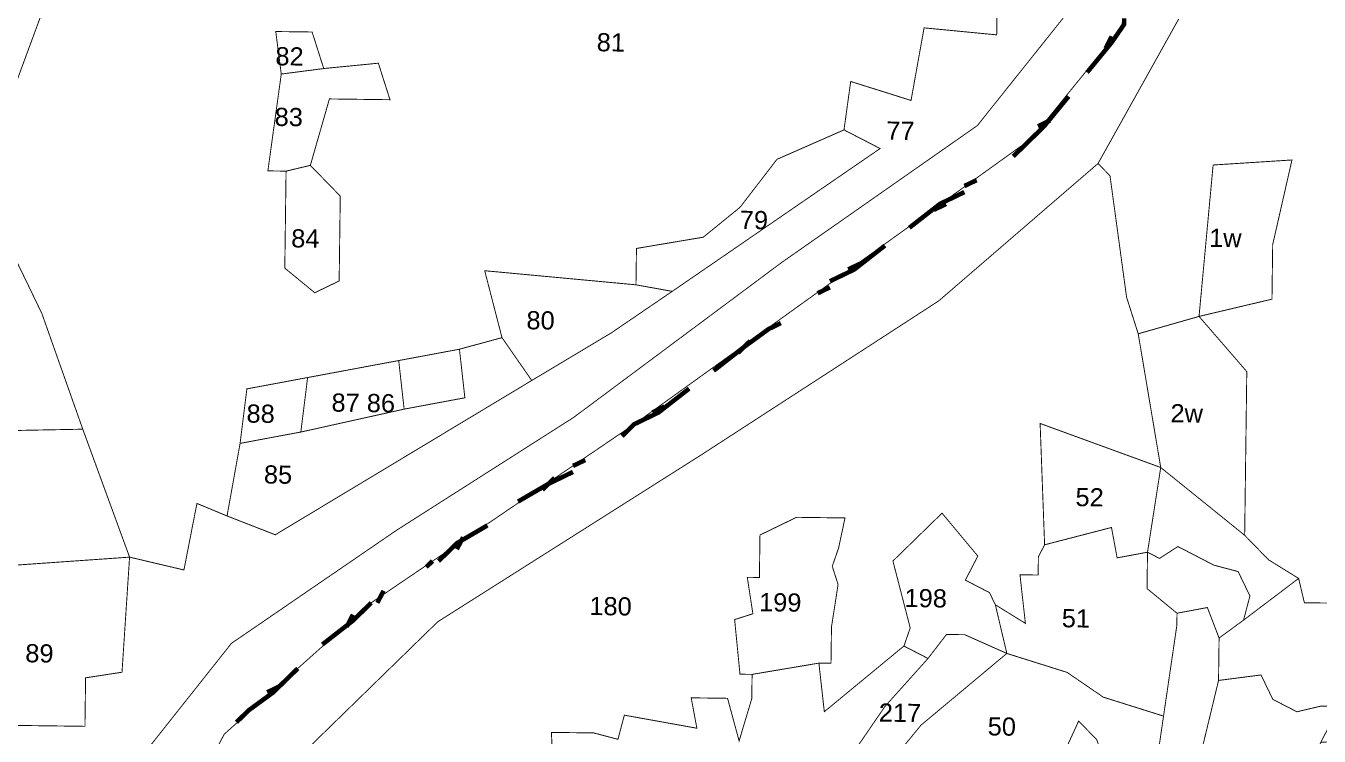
# Model space of a CAD drawing. Header units: metres. Extents: x 259278 to 277237, y 2171369 to 2185379.
# Drawn here: x 274571 to 275418, y 2176186 to 2176650 of the extents above; entities that cross this region are included whole.
import ezdxf

# ---------------------------------------------------------------- set-up
doc = ezdxf.new("R2010")
doc.units = ezdxf.units.M
doc.header["$MEASUREMENT"] = 0
for name, color, linetype in [('SURVEY NO.', 7, 'Continuous'), ('SURVEY PLOT BOUNDARY', 35, 'Continuous'), ('VILLAGE BOUNDARY', 212, 'Continuous')]:
    doc.layers.add(name, color=color, linetype=linetype)
doc.styles.add('PDF Arial', font='arial.ttf')

msp = doc.modelspace()

# ---------------------------------------------------------------- linework, layer by layer
at = {"layer": 'SURVEY PLOT BOUNDARY', "lineweight": 18, "const_width": 0.595}
for points in [[(274547.43, 2176565.68), (274528.13, 2176605.58), (274476.59, 2176606.26), (274473.04, 2176638.03), (274532.45, 2176633.29), (274553.36, 2176716.29), (274589.19, 2176727.72), (274592.64, 2176688.02)], [(274738.44, 2176618.71), (274729.68, 2176555.38), (274741.58, 2176555.22), (274740.75, 2176491.78), (274760.36, 2176475.67), (274776.32, 2176483.39), (274777.05, 2176538.9), (274757.48, 2176558.98), (274769.94, 2176602.44), (274809.59, 2176601.92), (274801.97, 2176625.81), (274766.24, 2176622.31), (274758.62, 2176646.21), (274734.83, 2176646.51)], [(274766.24, 2176622.31), (274738.44, 2176618.71), (274734.83, 2176646.51), (274758.62, 2176646.21)], [(274757.48, 2176558.98), (274741.58, 2176555.22), (274729.68, 2176555.38), (274738.44, 2176618.71), (274766.24, 2176622.31), (274801.97, 2176625.81), (274809.59, 2176601.92), (274769.94, 2176602.44)], [(274547.43, 2176565.68), (274543.16, 2176541.94), (274581.77, 2176462.13), (274608.54, 2176386.44), (274485.6, 2176384.07), (274455.23, 2176487.57), (274483.65, 2176538.75), (274480.15, 2176574.49), (274476.59, 2176606.26), (274528.13, 2176605.58)], [(274994.3, 2176476.59), (274970.57, 2176480.86), (274970.88, 2176504.65), (275014.59, 2176512.01), (275038.63, 2176531.53), (275062.83, 2176562.94), (275106.69, 2176582.19), (275130.32, 2176569.99)], [(274741.58, 2176555.22), (274757.48, 2176558.98), (274777.05, 2176538.9), (274776.32, 2176483.39), (274760.36, 2176475.67), (274740.75, 2176491.78)], [(275386.76, 2176471.48), (275339.03, 2176460.2), (275348.25, 2176559.22), (275399.84, 2176562.52), (275387.22, 2176507.16)], [(274970.57, 2176480.86), (274994.3, 2176476.59), (274954.3, 2176449.35), (274902.35, 2176418.3), (274882.89, 2176446.31), (274871.57, 2176490.08)], [(275339.03, 2176460.2), (275370.28, 2176424.11), (275368.89, 2176317.06), (275313.96, 2176361.39), (275299.23, 2176448.83)], [(274902.35, 2176418.3), (274734.51, 2176317.38), (274702.96, 2176329.69), (274711.5, 2176377.17), (274751.25, 2176384.58), (274818.85, 2176399.56), (274858.59, 2176406.98), (274855.04, 2176438.75), (274882.89, 2176446.31)], [(274818.85, 2176399.56), (274815.29, 2176431.33), (274855.04, 2176438.75), (274858.59, 2176406.98)], [(274818.85, 2176399.56), (274751.25, 2176384.58), (274755.68, 2176420.21), (274815.29, 2176431.33)], [(274751.25, 2176384.58), (274711.5, 2176377.17), (274715.93, 2176412.8), (274755.68, 2176420.21)], [(274639.17, 2176302.76), (274543.92, 2176296.07), (274536.1, 2176304.1), (274504.59, 2176320.38), (274485.6, 2176384.07), (274608.54, 2176386.44)], [(275313.96, 2176361.39), (275305.31, 2176305.99), (275285.43, 2176302.28), (275281.73, 2176322.16), (275237.97, 2176310.83), (275235.03, 2176390.18)], [(275368.89, 2176317.06), (275384.54, 2176300.99), (275404.2, 2176288.84), (275368.16, 2176261.55), (275372.33, 2176277.36), (275364.61, 2176293.32), (275348.81, 2176297.49), (275325.18, 2176309.7), (275313.18, 2176301.92), (275305.31, 2176305.99), (275313.96, 2176361.39)], [(275046.55, 2176226.08), (275038.62, 2176226.19), (275035.12, 2176261.92), (275047.07, 2176265.73), (275043.41, 2176289.57), (275051.34, 2176289.47), (275051.7, 2176317.22), (275075.64, 2176328.81), (275107.35, 2176328.39), (275103.13, 2176308.62), (275099.01, 2176296.78), (275102.82, 2176284.83), (275098.5, 2176257.13), (275098.19, 2176233.34), (275090.26, 2176233.44)], [(275205.74, 2176271.6), (275213.25, 2176239.78), (275185.66, 2176252.03), (275173.76, 2176252.19), (275161.67, 2176236.48), (275145.91, 2176244.62), (275150.03, 2176256.46), (275138.71, 2176300.23), (275170.83, 2176331.53), (275194.26, 2176303.47), (275186.12, 2176287.71), (275201.88, 2176279.58)], [(275305.31, 2176305.99), (275305.1, 2176290.13), (275305, 2176282.2), (275324.61, 2176266.08), (275324.51, 2176258.15), (275315.8, 2176198.79), (275276.32, 2176211.2), (275252.74, 2176227.36), (275213.25, 2176239.78), (275205.74, 2176271.6), (275225.4, 2176259.44), (275221.85, 2176291.21), (275233.74, 2176291.06), (275233.9, 2176302.95), (275237.97, 2176310.83), (275281.73, 2176322.16), (275285.43, 2176302.28)], [(275305.31, 2176305.99), (275313.18, 2176301.92), (275325.18, 2176309.7), (275348.81, 2176297.49), (275364.61, 2176293.32), (275372.33, 2176277.36), (275368.16, 2176261.55), (275352.15, 2176249.86), (275344.48, 2176269.79), (275324.61, 2176266.08), (275305, 2176282.2), (275305.1, 2176290.13)], [(274542.58, 2176192.99), (274543.92, 2176296.07), (274639.17, 2176302.76), (274634.22, 2176227.48), (274610.39, 2176223.83), (274609.97, 2176192.11)], [(275522.3, 2176223.86), (275506.14, 2176200.27), (275462.32, 2176184.98), (275418.67, 2176181.58), (275430.87, 2176205.22), (275418.98, 2176205.37), (275403.07, 2176201.62), (275387.31, 2176209.75), (275379.59, 2176225.71), (275351.79, 2176222.11), (275352.15, 2176249.86), (275368.16, 2176261.55), (275404.2, 2176288.84), (275407.96, 2176272.93), (275427.78, 2176272.67), (275451.62, 2176276.33), (275475.4, 2176276.02), (275491.05, 2176259.95), (275546.6, 2176263.19), (275530.39, 2176235.65)], [(275213.25, 2176239.78), (275157.13, 2176192.92), (275124.9, 2176153.68), (275101.17, 2176157.96), (275133.5, 2176205.12), (275161.67, 2176236.48), (275173.76, 2176252.19), (275185.66, 2176252.03)], [(275418.67, 2176181.58), (275394.16, 2176126.39), (275394.11, 2176122.42), (275393.28, 2176058.99), (275400.49, 2176003.37), (275396.06, 2175967.74), (275356.21, 2175952.4), (275336.39, 2175952.66), (275352.66, 2175984.17), (275340.87, 2175992.25), (275342.57, 2176123.09), (275330.84, 2176135.14), (275351.79, 2176222.11), (275379.59, 2176225.71), (275387.31, 2176209.75), (275403.07, 2176201.62), (275418.98, 2176205.37), (275430.87, 2176205.22)], [(275247.28, 2176112.44), (275235.39, 2176112.59), (275239.61, 2176132.36), (275215.87, 2176136.64), (275220.15, 2176160.38), (275243.93, 2176160.07), (275260.25, 2176195.54), (275271.99, 2176183.49), (275279.66, 2176163.57), (275271.42, 2176139.88)]]:
    msp.add_lwpolyline(points, close=True, dxfattribs=at)
for points in [[(274542.58, 2176192.99), (274609.97, 2176192.11), (274610.39, 2176223.83), (274634.22, 2176227.48), (274639.17, 2176302.76), (274674.74, 2176294.37), (274683.24, 2176337.88), (274702.96, 2176329.69), (274734.51, 2176317.38), (274902.35, 2176418.3), (274954.3, 2176449.35), (274994.3, 2176476.59), (275130.32, 2176569.99), (275106.69, 2176582.19), (275111.07, 2176613.86), (275150.56, 2176601.45), (275159.1, 2176648.92), (275206.62, 2176644.34), (275207.29, 2176695.88)], [(275207.29, 2176695.88), (275206.62, 2176644.34), (275159.1, 2176648.92), (275150.56, 2176601.45), (275111.07, 2176613.86), (275106.69, 2176582.19), (275062.83, 2176562.94), (275038.63, 2176531.53), (275014.59, 2176512.01), (274970.88, 2176504.65), (274970.57, 2176480.86), (274871.57, 2176490.08), (274882.89, 2176446.31), (274855.04, 2176438.75), (274815.29, 2176431.33), (274755.68, 2176420.21), (274715.93, 2176412.8), (274711.5, 2176377.17), (274702.96, 2176329.69), (274683.24, 2176337.88), (274674.74, 2176294.37), (274639.17, 2176302.76), (274608.54, 2176386.44), (274581.77, 2176462.13), (274543.16, 2176541.94)], [(275278.6, 2176690.99), (275193.96, 2176585.02), (275065.92, 2176495.48), (274929.79, 2176394.15), (274813.85, 2176320.32), (274705.84, 2176246.38), (274637.31, 2176160.03), (274621.4, 2176156.27), (274617.44, 2176156.32), (274593.6, 2176152.67), (274553.44, 2176113.54)], [(275289.97, 2176651.19), (275229.53, 2176576.63), (274969.38, 2176389.67), (274797.37, 2176272.95), (274701.1, 2176186.96), (274680.76, 2176147.57), (274657.03, 2176151.84), (274621.4, 2176156.27), (274637.31, 2176160.03), (274705.84, 2176246.38), (274813.85, 2176320.32), (274929.79, 2176394.15), (275065.92, 2176495.48), (275193.96, 2176585.02), (275278.6, 2176690.99)], [(274547.43, 2176565.68), (274592.64, 2176688.02)], [(275304.31, 2174097.23), (275379.38, 2174381.77), (275462.07, 2174642.41), (275447.97, 2174777.42), (275434.59, 2174967.94), (275254.92, 2175176.48), (274957.87, 2175505.52), (274728.53, 2175857.47), (274657.03, 2176151.84), (274680.76, 2176147.57), (274701.1, 2176186.96), (274797.37, 2176272.95), (274969.38, 2176389.67), (275229.53, 2176576.63), (275289.97, 2176651.19)], [(275325.7, 2176654.69), (275272.93, 2176560.2), (275168.67, 2176470.35), (275012.73, 2176369.28), (274840.83, 2176260.48), (274744.45, 2176166.57), (274723.8, 2176103.39), (274726.99, 2176043.86), (274757.72, 2175968.12), (274854.09, 2175756.7), (274908.77, 2175692.54), (275030.57, 2175607.68)], [(275427.78, 2176272.67), (275407.96, 2176272.93), (275404.2, 2176288.84), (275384.54, 2176300.99), (275368.89, 2176317.06), (275370.28, 2176424.11), (275339.03, 2176460.2), (275386.76, 2176471.48), (275387.22, 2176507.16), (275399.84, 2176562.52), (275348.25, 2176559.22), (275339.03, 2176460.2), (275299.23, 2176448.83), (275291.62, 2176472.72), (275280.76, 2176552.17), (275272.93, 2176560.2), (275325.7, 2176654.69)], [(274744.45, 2176166.57), (274840.83, 2176260.48), (275012.73, 2176369.28), (275168.67, 2176470.35), (275272.93, 2176560.2), (275280.76, 2176552.17), (275291.62, 2176472.72), (275299.23, 2176448.83), (275313.96, 2176361.39), (275235.03, 2176390.18), (275237.97, 2176310.83), (275233.9, 2176302.95), (275233.74, 2176291.06), (275221.85, 2176291.21), (275225.4, 2176259.44), (275205.74, 2176271.6), (275201.88, 2176279.58), (275186.12, 2176287.71), (275194.26, 2176303.47), (275170.83, 2176331.53), (275138.71, 2176300.23), (275150.03, 2176256.46), (275145.91, 2176244.62), (275093.81, 2176201.67), (275090.26, 2176233.44), (275098.19, 2176233.34), (275098.5, 2176257.13), (275102.82, 2176284.83), (275099.01, 2176296.78), (275103.13, 2176308.62), (275107.35, 2176328.39), (275075.64, 2176328.81), (275051.7, 2176317.22), (275051.34, 2176289.47), (275043.41, 2176289.57), (275047.07, 2176265.73), (275035.12, 2176261.92), (275038.62, 2176226.19), (275046.55, 2176226.08), (275046.34, 2176210.22), (275038.05, 2176182.57), (275030.49, 2176210.43), (275006.7, 2176210.74), (275010.41, 2176190.86), (274962.94, 2176199.41), (274958.77, 2176183.6), (274942.97, 2176187.78), (274915.22, 2176188.14), (274918.3, 2176120.68)], [(275307.1, 2176139.42), (275315.8, 2176198.79), (275324.51, 2176258.15), (275324.61, 2176266.08), (275344.48, 2176269.79), (275352.15, 2176249.86), (275351.79, 2176222.11), (275330.84, 2176135.14)], [(274918.3, 2176120.68), (274915.22, 2176188.14), (274942.97, 2176187.78), (274958.77, 2176183.6), (274962.94, 2176199.41), (275010.41, 2176190.86), (275006.7, 2176210.74), (275030.49, 2176210.43), (275038.05, 2176182.57), (275046.34, 2176210.22), (275046.55, 2176226.08), (275090.26, 2176233.44), (275093.81, 2176201.67), (275145.91, 2176244.62), (275161.67, 2176236.48), (275133.5, 2176205.12), (275101.17, 2176157.96)], [(275124.9, 2176153.68), (275157.13, 2176192.92), (275213.25, 2176239.78), (275252.74, 2176227.36), (275276.32, 2176211.2), (275315.8, 2176198.79), (275307.1, 2176139.42)], [(275271.99, 2176183.49), (275260.25, 2176195.54), (275243.93, 2176160.07)]]:
    msp.add_lwpolyline(points, dxfattribs=at)
at = {"layer": 'VILLAGE BOUNDARY', "const_width": 2.97}
for points in [[(275290.03, 2176655.15), (275289.97, 2176651.19), (275281.89, 2176639.4), (275265.78, 2176619.78)], [(275277.87, 2176635.48), (275281.94, 2176643.36)], [(275217.48, 2176564.89), (275225.51, 2176572.72), (275229.53, 2176576.63), (275237.56, 2176584.46), (275253.68, 2176604.07)], [(275241.58, 2176588.37), (275233.6, 2176584.51)], [(275185.51, 2176545.48), (275193.49, 2176549.34)], [(275185.46, 2176541.51), (275169.5, 2176533.79), (275149.47, 2176518.19)], [(275165.48, 2176529.88), (275173.46, 2176533.74)], [(275097.47, 2176483.18), (275113.43, 2176490.9), (275133.46, 2176506.5)], [(275117.45, 2176494.81), (275109.47, 2176490.95)], [(275097.42, 2176479.21), (275089.44, 2176475.35)], [(275021.38, 2176424.68), (275041.41, 2176440.29), (275057.42, 2176451.97), (275065.4, 2176455.84)], [(275037.39, 2176436.37), (275045.42, 2176444.2)], [(274961.35, 2176381.85), (274969.38, 2176389.67), (274985.34, 2176397.39), (275005.37, 2176413)], [(274989.36, 2176401.31), (274981.38, 2176397.45)], [(274929.38, 2176362.43), (274937.36, 2176366.3)], [(274929.33, 2176358.47), (274913.37, 2176350.75), (274893.39, 2176339.11)], [(274909.35, 2176346.83), (274917.38, 2176354.66)], [(274841.34, 2176300.13), (274853.39, 2176311.87), (274873.36, 2176323.51)], [(274857.4, 2176315.78), (274853.34, 2176307.91)], [(274837.38, 2176300.18), (274833.36, 2176296.27)], [(274801.34, 2176272.89), (274805.41, 2176280.77)], [(274797.37, 2176272.95), (274785.33, 2176261.21), (274765.3, 2176245.6)], [(274781.31, 2176257.29), (274785.38, 2176265.17)], [(274709.13, 2176194.78), (274717.16, 2176202.61), (274733.17, 2176214.3), (274749.24, 2176229.95)], [(274737.19, 2176218.21), (274729.21, 2176214.35)]]:
    msp.add_lwpolyline(points, dxfattribs=at)

# ---------------------------------------------------------------- texts
at = {"layer": 'SURVEY NO.', "char_height": 11.894, "attachment_point": 7, "rotation": 359.25436, "style": 'PDF Arial'}
for s, insert in [('81', (274944.8, 2176633.46)), ('82', (274734.54, 2176624.3)), ('83', (274734.03, 2176584.64)), ('77', (275134.36, 2176575.82)), ('79', (275038.44, 2176517.25)), ('84', (274744.89, 2176505.2)), ('1w', (275345.57, 2176505.66)), ('80', (274898.82, 2176451.65)), ('88', (274715.64, 2176390.59)), ('87 86', (274771.25, 2176397.79)), ('2w', (275320.29, 2176390.99)), ('85', (274727.02, 2176350.78)), ('52', (275258.12, 2176335.94)), ('180', (274940, 2176264.74)), ('199', (275051.05, 2176267.26)), ('198', (275146.24, 2176269.98)), ('51', (275249.16, 2176256.75)), ('89', (274570.87, 2176233.85)), ('217', (275129.41, 2176195.2)), ('50', (275200.66, 2176186))]:
    msp.add_mtext(s, dxfattribs=dict(at, insert=insert))

doc.saveas('drawing.dxf')
